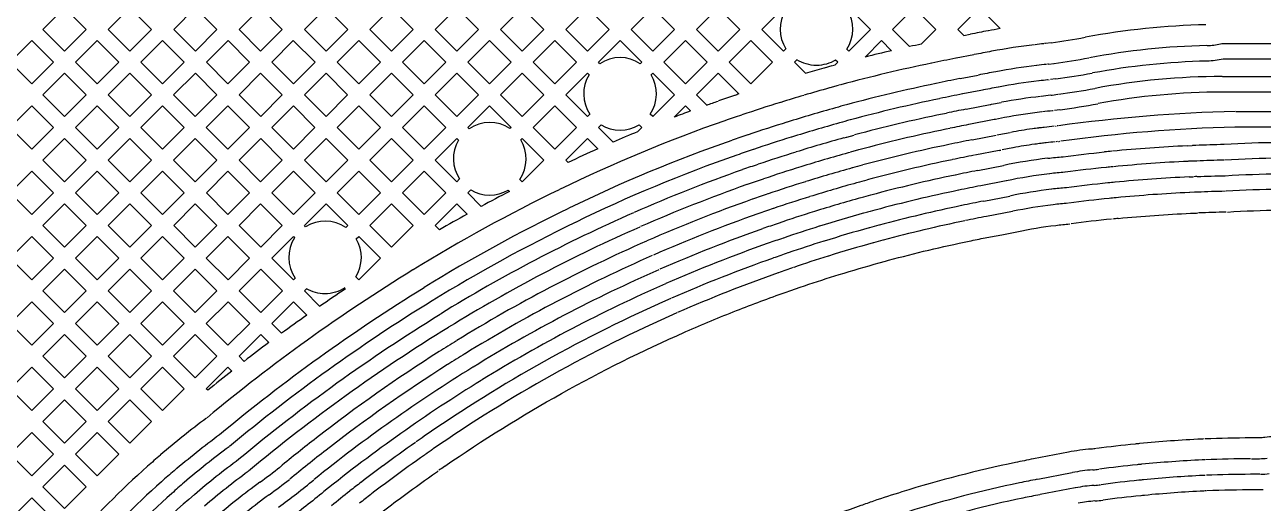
# Model space of a CAD drawing. Extents: x 1548 to 1929, y -174 to 95.
# Drawn here: x 1630.42 to 1636.48, y 45.2 to 47.54 of the extents above; entities that cross this region are included whole.
import ezdxf

# ---------------------------------------------------------------- set-up
doc = ezdxf.new("R2010")
doc.units = 0
doc.layers.add('gbr-dxf_layer0', color=7, linetype='Continuous')

msp = doc.modelspace()

# ---------------------------------------------------------------- linework, layer by layer
at = {"layer": 'gbr-dxf_layer0'}
for p, q in [((1635.0613, 47.3935), (1634.9745, 47.3769)), ((1634.3305, 47.3299), (1634.3684, 47.3403)), ((1634.3702, 47.3409), (1634.3827, 47.3444)), ((1635.4272, 47.3474), (1635.4518, 47.3508)), ((1634.9939, 47.2768), (1635.0828, 47.2938)), ((1635.4609, 47.2751), (1635.4363, 47.2717)), ((1636.278, 47.2867), (1663.6334, 47.2867)), ((1634.3976, 47.243), (1634.3562, 47.2315)), ((1634.409, 47.2463), (1634.4002, 47.2438)), ((1635.096, 47.2188), (1635.007, 47.2017)), ((1663.6348, 47.2105), (1636.2793, 47.2105)), ((1634.9085, 47.1035), (1634.9269, 47.1073)), ((1635.4809, 47.1239), (1635.4558, 47.1204)), ((1636.3424, 47.1159), (1663.4604, 47.1159)), ((1634.9436, 47.0329), (1634.9252, 47.0291)), ((1663.4617, 47.0397), (1636.3399, 47.0397)), ((1634.4262, 46.9866), (1634.4374, 46.9897)), ((1634.439, 46.9901), (1634.4759, 47.0004)), ((1635.0532, 46.9772), (1635.1697, 46.9997)), ((1635.177, 47.0012), (1635.1822, 47.0022)), ((1635.1836, 47.0025), (1635.2387, 47.0132)), ((1635.4696, 46.9683), (1635.4639, 46.9677)), ((1634.4554, 46.9156), (1634.4474, 46.9134)), ((1634.4975, 46.9273), (1634.4576, 46.9162)), ((1635.1853, 46.9251), (1635.0654, 46.902)), ((1635.251, 46.938), (1635.1993, 46.9279)), ((1636.1067, 46.9478), (1636.1298, 46.9487)), ((1635.08, 46.827), (1635.2065, 46.8514)), ((1636.1342, 46.8726), (1636.1112, 46.8717)), ((1635.2187, 46.7762), (1635.0956, 46.7524)), ((1636.1151, 46.7954), (1636.1345, 46.7962)), ((1636.1401, 46.7202), (1636.117, 46.7192)), ((1635.1102, 46.6774), (1635.2367, 46.7018)), ((1635.2499, 46.6267), (1635.1234, 46.6023)), ((1635.3735, 45.3156), (1635.5418, 45.3479)), ((1636.4603, 45.3397), (1636.4166, 45.3397)), ((1635.5574, 45.2733), (1635.3857, 45.2403))]:
    msp.add_line(p, q, dxfattribs=at)
at = {"layer": 'gbr-dxf_layer0', "linetype": 'Continuous'}
for points in [[(1630.5071, 47.5167), (1630.613, 47.6226), (1630.719, 47.5166), (1630.6131, 47.4107)], [(1630.8268, 47.5166), (1630.9328, 47.6226), (1631.0388, 47.5167), (1630.9328, 47.4106)], [(1631.1466, 47.5167), (1631.2525, 47.6226), (1631.3585, 47.5166), (1631.2526, 47.4106)], [(1631.4662, 47.5166), (1631.5722, 47.6225), (1631.6781, 47.5166), (1631.5721, 47.4107)], [(1631.7858, 47.5166), (1631.8919, 47.6226), (1631.9979, 47.5166), (1631.8918, 47.4106)], [(1632.1056, 47.5166), (1632.2115, 47.6225), (1632.3174, 47.5167), (1632.2115, 47.4107)], [(1632.4252, 47.5167), (1632.5312, 47.6227), (1632.6372, 47.5167), (1632.5312, 47.4106)], [(1632.745, 47.5167), (1632.8509, 47.6226), (1632.957, 47.5166), (1632.851, 47.4107)], [(1633.0647, 47.5166), (1633.1706, 47.6225), (1633.2765, 47.5166), (1633.1706, 47.4107)], [(1633.3843, 47.5166), (1633.4903, 47.6227), (1633.5963, 47.5167), (1633.4903, 47.4106)], [(1633.7041, 47.5167), (1633.8101, 47.6227), (1633.9161, 47.5167), (1633.8101, 47.4106)], [(1630.3473, 47.3568), (1630.4532, 47.4628), (1630.5593, 47.3568), (1630.4533, 47.2508)], [(1630.667, 47.3568), (1630.7729, 47.4627), (1630.8789, 47.3567), (1630.773, 47.2508)], [(1630.9866, 47.3567), (1631.0927, 47.4628), (1631.1987, 47.3568), (1631.0926, 47.2507)], [(1631.3064, 47.3568), (1631.4124, 47.4627), (1631.5182, 47.3568), (1631.4123, 47.2509)], [(1631.626, 47.3568), (1631.7319, 47.4627), (1631.838, 47.3567), (1631.732, 47.2508)], [(1631.9457, 47.3567), (1632.0518, 47.4627), (1632.1576, 47.3569), (1632.0516, 47.2508)], [(1632.2654, 47.3569), (1632.3713, 47.4628), (1632.4773, 47.3568), (1632.3714, 47.2508)], [(1632.5851, 47.3568), (1632.6911, 47.4628), (1632.7971, 47.3568), (1632.6911, 47.2507)], [(1632.9049, 47.3568), (1633.0108, 47.4627), (1633.1167, 47.3568), (1633.0108, 47.2509)], [(1633.5442, 47.3567), (1633.6502, 47.4628), (1633.7562, 47.3568), (1633.6502, 47.2507)], [(1633.864, 47.3568), (1633.97, 47.4628), (1634.0759, 47.3569), (1633.9699, 47.2509)], [(1630.5072, 47.197), (1630.6131, 47.3029), (1630.7191, 47.1969), (1630.6131, 47.091)], [(1630.8268, 47.1969), (1630.9328, 47.3029), (1631.0388, 47.1968), (1630.9329, 47.0909)], [(1631.1465, 47.1968), (1631.2526, 47.3029), (1631.3585, 47.197), (1631.2524, 47.091)], [(1631.4662, 47.197), (1631.5721, 47.3029), (1631.6781, 47.1969), (1631.5722, 47.091)], [(1631.7859, 47.1969), (1631.8918, 47.3028), (1631.9977, 47.1969), (1631.8918, 47.091)], [(1632.1055, 47.1969), (1632.2115, 47.303), (1632.3175, 47.197), (1632.2115, 47.0909)], [(1632.4253, 47.197), (1632.5312, 47.3029), (1632.6372, 47.1969), (1632.5313, 47.091)], [(1632.745, 47.1969), (1632.851, 47.3029), (1632.9569, 47.197), (1632.8509, 47.091)], [(1630.3473, 47.037), (1630.4533, 47.1431), (1630.5593, 47.0371), (1630.4532, 46.9311)], [(1630.667, 47.0371), (1630.773, 47.1431), (1630.879, 47.0371), (1630.773, 46.9311)], [(1630.9867, 47.0371), (1631.0926, 47.143), (1631.1985, 47.0371), (1631.0926, 46.9312)], [(1631.3063, 47.0371), (1631.4123, 47.1431), (1631.5183, 47.0371), (1631.4123, 46.9311)], [(1631.6261, 47.0371), (1631.732, 47.143), (1631.8379, 47.0371), (1631.732, 46.9312)], [(1631.9457, 47.0371), (1632.0516, 47.1431), (1632.1576, 47.0371), (1632.0517, 46.9311)], [(1632.2654, 47.0371), (1632.3714, 47.1431), (1632.4774, 47.0371), (1632.3714, 46.931)], [(1632.9047, 47.0371), (1633.0108, 47.1431), (1633.1168, 47.0371), (1633.0108, 46.9311)], [(1630.5071, 46.8772), (1630.6131, 46.9832), (1630.7192, 46.8772), (1630.6131, 46.7712)], [(1630.8269, 46.8772), (1630.9329, 46.9832), (1631.0387, 46.8773), (1630.9328, 46.7713)], [(1631.1465, 46.8773), (1631.2524, 46.9832), (1631.3584, 46.8772), (1631.2525, 46.7713)], [(1631.4662, 46.8772), (1631.5722, 46.9832), (1631.6781, 46.8773), (1631.5721, 46.7713)], [(1631.7859, 46.8773), (1631.8918, 46.9832), (1631.9978, 46.8772), (1631.8919, 46.7713)], [(1632.1056, 46.8772), (1632.2115, 46.9832), (1632.3175, 46.8772), (1632.2116, 46.7712)], [(1630.3472, 46.7173), (1630.4532, 46.8233), (1630.5592, 46.7173), (1630.4532, 46.6113)], [(1630.667, 46.7173), (1630.773, 46.8234), (1630.8789, 46.7175), (1630.7729, 46.6114)], [(1630.9867, 46.7175), (1631.0926, 46.8234), (1631.1986, 46.7174), (1631.0927, 46.6115)], [(1631.3064, 46.7174), (1631.4123, 46.8233), (1631.5182, 46.7174), (1631.4123, 46.6115)], [(1631.626, 46.7174), (1631.732, 46.8235), (1631.838, 46.7174), (1631.732, 46.6114)], [(1631.9458, 46.7174), (1632.0517, 46.8234), (1632.1577, 46.7173), (1632.0518, 46.6114)], [(1632.2654, 46.7173), (1632.3714, 46.8233), (1632.4773, 46.7174), (1632.3713, 46.6115)], [(1630.5071, 46.5574), (1630.6131, 46.6634), (1630.719, 46.5575), (1630.613, 46.4515)], [(1630.8268, 46.5575), (1630.9328, 46.6636), (1631.0388, 46.5576), (1630.9328, 46.4515)], [(1631.1466, 46.5576), (1631.2525, 46.6635), (1631.3584, 46.5576), (1631.2525, 46.4517)], [(1631.4662, 46.5576), (1631.5721, 46.6635), (1631.6781, 46.5575), (1631.5722, 46.4516)], [(1632.1057, 46.5575), (1632.2116, 46.6635), (1632.3175, 46.5576), (1632.2115, 46.4517)], [(1630.3473, 46.3976), (1630.4532, 46.5035), (1630.5591, 46.3976), (1630.4532, 46.2917)], [(1630.6669, 46.3976), (1630.7729, 46.5037), (1630.8789, 46.3977), (1630.7729, 46.2916)], [(1630.9867, 46.3977), (1631.0927, 46.5037), (1631.1986, 46.3978), (1631.0925, 46.2918)], [(1631.3063, 46.3978), (1631.4123, 46.5037), (1631.5183, 46.3977), (1631.4124, 46.2918)], [(1630.5071, 46.2378), (1630.613, 46.3438), (1630.719, 46.2377), (1630.6131, 46.1318)], [(1630.8267, 46.2377), (1630.9328, 46.3438), (1631.0387, 46.2379), (1630.9326, 46.1319)], [(1631.1464, 46.2379), (1631.2525, 46.3439), (1631.3585, 46.2379), (1631.2524, 46.1319)], [(1631.4662, 46.2379), (1631.5722, 46.3439), (1631.6782, 46.2378), (1631.5723, 46.1319)], [(1630.3472, 46.078), (1630.4532, 46.184), (1630.5592, 46.0779), (1630.4533, 45.972)], [(1630.667, 46.0779), (1630.7729, 46.1839), (1630.8787, 46.078), (1630.7728, 45.9721)], [(1630.9865, 46.078), (1631.0925, 46.184), (1631.1986, 46.078), (1631.0925, 45.972)], [(1631.3063, 46.078), (1631.4124, 46.184), (1631.5184, 46.078), (1631.4123, 45.972)], [(1630.5071, 45.9181), (1630.6131, 46.0241), (1630.719, 45.9182), (1630.613, 45.8122)], [(1630.8267, 45.9182), (1630.9326, 46.0241), (1631.0386, 45.9181), (1630.9327, 45.8122)], [(1631.1464, 45.9181), (1631.2524, 46.0241), (1631.3585, 45.9181), (1631.2524, 45.8121)], [(1630.3473, 45.7583), (1630.4533, 45.8642), (1630.5591, 45.7584), (1630.4532, 45.6525)], [(1630.6669, 45.7584), (1630.7728, 45.8643), (1630.8789, 45.7583), (1630.7729, 45.6524)], [(1630.9866, 45.7583), (1631.0925, 45.8642), (1631.1985, 45.7582), (1631.0926, 45.6523)], [(1630.5071, 45.5986), (1630.613, 45.7045), (1630.719, 45.5985), (1630.6131, 45.4926)], [(1630.8268, 45.5985), (1630.9327, 45.7044), (1631.0387, 45.5984), (1630.9328, 45.4925)], [(1630.3472, 45.4387), (1630.4532, 45.5447), (1630.5592, 45.4387), (1630.4532, 45.3326)], [(1630.667, 45.4387), (1630.7729, 45.5446), (1630.8789, 45.4386), (1630.773, 45.3327)], [(1630.5071, 45.2788), (1630.6131, 45.3848), (1630.7191, 45.2788), (1630.6131, 45.1727)], [(1630.3472, 45.1188), (1630.4532, 45.2249), (1630.5592, 45.1189), (1630.4532, 45.0128)]]:
    msp.add_lwpolyline(points, close=True, dxfattribs=at)
for points in [[(1634.0239, 47.5167), (1634.1297, 47.6225), (1634.1399, 47.6123, 0.288918), (1634.1416, 47.4226), (1634.1298, 47.4108)], [(1634.4394, 47.4206, 0.296444), (1634.4411, 47.6144), (1634.4494, 47.6226), (1634.5554, 47.5166), (1634.4494, 47.4106)], [(1634.6632, 47.5166), (1634.7692, 47.6227), (1634.8752, 47.5167), (1634.804, 47.4455, 0.001896), (1634.7467, 47.4331)], [(1633.2245, 47.3568), (1633.3304, 47.4627), (1633.4364, 47.3567), (1633.4291, 47.3494, 0.302954), (1633.2317, 47.3496)], [(1633.0647, 47.197), (1633.1706, 47.303), (1633.1788, 47.2947, 0.293071), (1633.1825, 47.1028), (1633.1707, 47.091)], [(1633.4783, 47.103, 0.292265), (1633.4819, 47.2945), (1633.4903, 47.3029), (1633.5963, 47.1968), (1633.4904, 47.0909)], [(1632.5852, 47.0371), (1632.6911, 47.143), (1632.797, 47.0371), (1632.7919, 47.0321, 0.308192), (1632.5918, 47.0305)], [(1633.2246, 47.0371), (1633.2374, 47.05, 0.282432), (1633.4234, 47.0501), (1633.4365, 47.0371), (1633.416, 47.0165, 0.004356), (1633.296, 46.9657)], [(1632.4253, 46.8772), (1632.5313, 46.9832), (1632.5399, 46.9746, 0.288373), (1632.5453, 46.7854), (1632.5312, 46.7713)], [(1632.8392, 46.7831, 0.296906), (1632.8447, 46.9771), (1632.8509, 46.9832), (1632.9569, 46.8772), (1632.851, 46.7713)], [(1631.7858, 46.5575), (1631.8919, 46.6636), (1631.9979, 46.5575), (1631.988, 46.5476, 0.300631), (1631.7919, 46.5514)], [(1631.6261, 46.3977), (1631.732, 46.5036), (1631.7378, 46.4978, 0.303237), (1631.7407, 46.3003), (1631.7321, 46.2917)], [(1632.0373, 46.3061, 0.282122), (1632.04, 46.4919), (1632.0518, 46.5037), (1632.1577, 46.3978), (1632.0516, 46.2917)], [(1631.6261, 46.078), (1631.7321, 46.184), (1631.7974, 46.1186, 0.004294), (1631.6742, 46.03)], [(1631.4662, 45.9181), (1631.5723, 46.0241), (1631.6122, 45.9841, 0.004282), (1631.4917, 45.8926)], [(1631.3063, 45.7582), (1631.4123, 45.8642), (1631.4312, 45.8454, 0.004268), (1631.3134, 45.7511)]]:
    msp.add_lwpolyline(points, format="xyb", close=True, dxfattribs=at)
for points in [[(1635.1904, 47.5211), (1635.0889, 47.6226), (1634.983, 47.5167)], [(1634.983, 47.5167), (1635.0121, 47.4875), (1635.0436, 47.4935)], [(1634.5287, 47.3822), (1634.6093, 47.4627), (1634.6587, 47.4133)], [(1633.9116, 47.2014), (1633.8101, 47.3029), (1633.7041, 47.1968)], [(1633.5952, 47.088), (1633.6502, 47.143), (1633.675, 47.1181)], [(1633.0646, 46.8772), (1633.1707, 46.9832), (1633.2212, 46.9327)], [(1632.4252, 46.5576), (1632.5312, 46.6635), (1632.5817, 46.6129)]]:
    msp.add_lwpolyline(points, dxfattribs=at)
for points in [[(1635.4386, 47.452), (1635.4122, 47.4482, -0.028841), (1635.4064, 47.4477)], [(1636.2018, 47.4383, 0.052851), (1636.2684, 47.4469, -0.068086), (1636.2786, 47.4479), (1638.5637, 47.4479, -0.175634), (1638.5881, 47.4391), (1663.6351, 47.4391)], [(1634.3834, 47.3446), (1634.3955, 47.3567), (1634.3846, 47.3676, -0.139294), (1634.2912, 47.341, -0.142831), (1634.1956, 47.3689), (1634.1837, 47.3569)], [(1634.1837, 47.3569), (1634.2374, 47.3031, -0.003036), (1634.329, 47.3294)], [(1663.6336, 47.3629), (1638.5749, 47.3629, -0.192528), (1638.5481, 47.3717), (1636.2815, 47.3717, -0.050901), (1636.202, 47.3621)], [(1635.4252, 47.2703, -0.026258), (1635.4213, 47.2701, 0.003738), (1635.3811, 47.2654)], [(1633.7041, 47.1968), (1633.754, 47.1469, -0.00202), (1633.8101, 47.1667)], [(1635.4397, 47.1952, -0.00686), (1635.4445, 47.1957), (1635.4725, 47.1997)], [(1635.024, 47.1271), (1635.1412, 47.1496, -0.038579), (1635.1468, 47.1511), (1635.1946, 47.1603)], [(1635.2102, 47.0857), (1635.1662, 47.0772, -0.038561), (1635.1606, 47.0757), (1635.0362, 47.0518)], [(1635.4488, 47.1195, -0.019045), (1635.4461, 47.1192, 0.004841), (1635.3965, 47.1137)], [(1633.2212, 46.9327, 0.005336), (1633.0759, 46.8659), (1633.0646, 46.8772)], [(1635.4231, 46.8866, -0.007927), (1635.4976, 46.8942, -0.007012), (1635.6993, 46.9175)], [(1636.1536, 46.797, -0.004865), (1636.2911, 46.8012, -0.014428), (1636.5573, 46.8109)], [(1632.585, 46.7174), (1632.6003, 46.7326, 0.277205), (1632.7833, 46.7312), (1632.7899, 46.7246)], [(1632.7899, 46.7246, 0.004876), (1632.6513, 46.6511), (1632.585, 46.7174)], [(1632.5817, 46.6129, 0.00483), (1632.4466, 46.5362), (1632.4252, 46.5576)], [(1635.7679, 46.5922, -0.012824), (1636.1217, 46.6176), (1636.1316, 46.6178), (1636.1441, 46.6184, -0.002887), (1636.1575, 46.6189)], [(1636.3013, 46.6234, -0.014448), (1636.5576, 46.6328), (1663.3584, 46.6328)], [(1632.4735, 45.3796, -0.047548), (1633.6457, 46.0354, 0.013576), (1633.6526, 46.0382, -0.009565), (1633.8995, 46.1411, -0.009133), (1634.1387, 46.2302), (1634.1659, 46.2399), (1634.2109, 46.2554, -0.007422), (1634.3803, 46.3108), (1634.4019, 46.3174, -0.007365), (1634.5972, 46.3745), (1634.6282, 46.3832), (1634.6432, 46.3872, -0.014686), (1635.0384, 46.4812, -0.002876), (1635.1164, 46.4972), (1635.1428, 46.5023), (1635.1972, 46.5127), (1635.2716, 46.5272, -0.023086), (1635.4616, 46.5584, -0.008469), (1635.5302, 46.5653)], [(1631.1488, 45.3575, -0.018628), (1631.3711, 45.5347, -0.035577), (1632.3713, 46.2538)], [(1631.9837, 46.252, -0.144566), (1631.8871, 46.2234, -0.134621), (1631.7964, 46.2483), (1631.7859, 46.2378)], [(1631.7859, 46.2378), (1631.8608, 46.163, -0.004313), (1631.9868, 46.2488)], [(1631.2481, 45.2417, -0.018981), (1631.4657, 45.4148, -0.035672), (1632.4506, 46.1236)], [(1632.6513, 45.7995, 0.031626), (1631.8816, 45.255, -0.015796), (1631.7035, 45.1161)], [(1636.1875, 45.5127, 0.002718), (1636.1751, 45.5119, 0.013076), (1635.872, 45.4901, 0.005351), (1635.8502, 45.4878, 0.00813), (1635.6627, 45.466)], [(1663.8131, 45.5259), (1636.5774, 45.5259, 0.031145), (1636.4839, 45.5201, -0.018841), (1636.4575, 45.5178), (1636.4164, 45.5178)], [(1635.6594, 45.4654, -0.016665), (1635.6363, 45.4632, 0.030437), (1635.5236, 45.4482), (1635.3521, 45.4152, 0.003844), (1635.264, 45.3974, 0.024665), (1634.7092, 45.2536, 0.007489), (1634.5698, 45.2081, 0.00285), (1634.5081, 45.1866, 0.018737), (1634.0976, 45.0248, 0.04827), (1633.094, 44.4627)], [(1632.3775, 45.4368, -0.032677), (1632.3736, 45.4338, 0.006796), (1632.2156, 45.3198)], [(1636.4191, 45.4159), (1636.4589, 45.4159, 0.020099), (1636.4953, 45.4188)], [(1631.3872, 44.4888, -0.052047), (1631.8538, 44.9107, 0.002988), (1631.8941, 44.9407, 0.010153), (1632.0308, 45.0476, -0.004011), (1632.1189, 45.1182, -0.004987), (1632.173, 45.1606, -0.005088), (1632.2759, 45.2379, -0.006838), (1632.4326, 45.3509, 0.017764), (1632.4405, 45.3567)]]:
    msp.add_lwpolyline(points, format="xyb", dxfattribs=at)
at = {"layer": 'gbr-dxf_layer0'}
for centre, radius, start, end in [((1636.27, 41.463), 6.154, 100.66962, 101.4868), ((1635.6949, 44.4837), 3.079, 99.43093, 100.53142), ((1636.2783, 43.8797), 3.6613, 91.28084, 100.55983), ((1635.6949, 44.4837), 2.9774, 96.50955, 100.55858), ((1635.7224, 44.5318), 2.9329, 96.2437, 97.08851), ((1634.9879, 50.8025), 3.3807, 277.66906, 280.53239), ((1636.2792, 43.8798), 3.5594, 91.26865, 100.57369), ((1636.4384, 39.7042), 7.9119, 102.99916, 103.96713), ((1636.2698, 41.4629), 6.0524, 100.68159, 101.49916), ((1634.9883, 50.8027), 3.4829, 277.67019, 280.51606), ((1636.4383, 39.7042), 7.8103, 101.70199, 105.04653), ((1636.5029, 39.6386), 7.8877, 101.18697, 102.05166), ((1635.6966, 44.484), 2.8753, 96.56897, 100.56748), ((1635.7207, 44.5315), 2.8311, 96.18031, 97.12457), ((1635.4762, 47.0083), 0.3427, 98.51224, 99.17298), ((1636.2793, 43.8798), 3.4832, 91.29158, 100.54059), ((1636.5003, 39.6382), 7.7858, 101.1669, 102.03556), ((1636.2588, 41.4606), 5.9505, 100.56146, 101.389), ((1635.6966, 44.484), 2.7991, 96.52569, 100.59323), ((1635.424, 47.3084), 0.0381, 275.7366, 279.20652), ((1634.9883, 50.8027), 3.5591, 277.64885, 280.54998), ((1636.2789, 43.8797), 3.4069, 90.03882, 100.56894), ((1636.1469, 40.5606), 7.0068, 108.60295, 108.77609), ((1636.4685, 39.7129), 7.8097, 105.7003, 106.65458), ((1636.4408, 39.7047), 7.7084, 101.71987, 105.05661), ((1636.5004, 39.6382), 7.7096, 101.17664, 102.02089), ((1636.2585, 41.4606), 5.8743, 100.57131, 101.39923), ((1634.9861, 50.8022), 3.6353, 277.72847, 280.56857), ((1636.2788, 43.8797), 3.3307, 90.01559, 100.54683), ((1636.4089, 39.6937), 7.912, 108.56685, 109.16685), ((1636.1463, 40.5604), 6.9052, 107.11033, 108.75364), ((1636.4384, 39.7037), 7.81, 106.43419, 107.29869), ((1635.8682, 41.9376), 5.4035, 105.35882, 105.92937), ((1636.4407, 39.7047), 7.6322, 101.70456, 105.06544), ((1635.6969, 44.4843), 2.7227, 96.52052, 100.60006), ((1635.7086, 44.5302), 2.6784, 95.81725, 96.83862), ((1634.9861, 50.8022), 3.7115, 277.6924, 280.5859), ((1636.2874, 40.0725), 7.5143, 110.34366, 110.99464), ((1636.4091, 39.6937), 7.8104, 108.55313, 109.17721), ((1636.4516, 39.7078), 7.7079, 105.55704, 107.39481), ((1636.4417, 39.705), 7.5557, 101.71632, 105.06904), ((1636.5031, 39.6388), 7.6331, 101.19078, 101.90854), ((1635.6969, 44.4843), 2.6465, 96.57162, 100.57608), ((1636.5483, 39.1947), 7.924, 91.51377, 97.77913), ((1636.2874, 40.0725), 7.4127, 109.25993, 116.03114), ((1636.145, 40.5602), 6.803, 107.08444, 108.76219), ((1636.4514, 39.7078), 7.6317, 105.56469, 107.40213), ((1635.8681, 41.9375), 5.3273, 105.37008, 105.94082), ((1636.4416, 39.705), 7.4795, 101.70728, 105.06006), ((1636.5031, 39.6388), 7.5569, 101.20802, 101.90037), ((1635.7007, 44.4848), 2.5702, 97.90524, 100.2961), ((1635.741, 44.1804), 2.8772, 97.24119, 97.8413), ((1635.6989, 44.4843), 2.5705, 96.58505, 97.13464), ((1635.7084, 44.53), 2.5263, 95.78052, 96.89276), ((1635.4296, 47.309), 0.2668, 276.7403, 277.26017), ((1635.4738, 47.0073), 0.0381, 93.76273, 96.69269), ((1636.5483, 39.1947), 7.8478, 91.53133, 97.77164), ((1636.286, 40.072), 7.3106, 109.23757, 116.01535), ((1636.4176, 39.6966), 7.7084, 108.62897, 109.23346), ((1636.145, 40.5602), 6.7268, 107.09458, 108.747), ((1636.4455, 39.7061), 7.5554, 105.51132, 107.35799), ((1636.4402, 39.7045), 7.4033, 101.70432, 105.05294), ((1636.4879, 39.6354), 7.4808, 101.07476, 101.94679), ((1635.7006, 44.4848), 2.494, 97.87749, 100.34572), ((1635.741, 44.1804), 2.801, 97.21534, 97.81512), ((1635.6992, 44.4843), 2.4943, 96.56138, 97.11182), ((1635.7087, 44.53), 2.4501, 95.84856, 96.8709), ((1635.4748, 47.0072), 0.0381, 271.0688, 281.34263), ((1636.4439, 39.705), 7.2504, 91.25777, 92.34793), ((1636.5894, 42.1916), 4.7718, 90.41043, 93.65201), ((1636.286, 40.072), 7.2344, 109.2466, 116.02318), ((1636.4176, 39.6966), 7.6322, 108.61596, 109.24178), ((1636.1518, 40.5622), 6.6507, 107.15228, 108.82504), ((1636.4455, 39.7061), 7.4792, 105.5028, 107.34952), ((1636.488, 39.6354), 7.4046, 101.09259, 101.93845), ((1635.1514, 47.1126), 0.1906, 280.49205, 282.52639), ((1635.9659, 44.4457), 2.4862, 95.29394, 96.13039), ((1636.4399, 39.7047), 7.2507, 92.64643, 95.55086), ((1636.1904, 45.3725), 1.5774, 91.61125, 92.14831), ((1636.4192, 39.6971), 7.5558, 108.63477, 109.23816), ((1636.1519, 40.5622), 6.5745, 107.14304, 108.81604), ((1636.4415, 39.7047), 7.4031, 105.47437, 107.31172), ((1635.8697, 41.938), 5.0984, 105.39572, 105.96864), ((1636.4402, 39.7045), 7.3271, 101.69482, 105.04365), ((1635.7023, 44.485), 2.4178, 96.6612, 101.79859), ((1636.4313, 39.7042), 7.1741, 95.78437, 97.39143), ((1635.966, 44.4457), 2.41, 95.35307, 96.10507), ((1636.4399, 39.7047), 7.1745, 92.63545, 95.56901), ((1636.1904, 45.3725), 1.5012, 91.56162, 92.09671), ((1636.444, 39.705), 7.1742, 91.27793, 92.33796), ((1636.5894, 42.1916), 4.6956, 90.39489, 93.68089), ((1636.4711, 39.6333), 7.6332, 109.46337, 113.72813), ((1636.4191, 39.6971), 7.4796, 108.626, 109.25227), ((1636.1588, 40.5645), 6.4981, 107.20434, 108.89138), ((1635.8697, 41.938), 5.0222, 105.38271, 105.95582), ((1636.4407, 39.7047), 7.2506, 101.70659, 105.05532), ((1636.4849, 39.6349), 7.328, 101.06296, 101.92559), ((1635.7023, 44.485), 2.3415, 96.63175, 101.85067), ((1635.7019, 44.5295), 2.2973, 94.90516, 96.71482), ((1636.4397, 39.7047), 7.0981, 92.63315, 95.56166), ((1636.1926, 45.3725), 1.425, 91.60546, 92.23538), ((1636.4999, 39.5579), 7.9684, 115.79035, 121.65703), ((1636.4712, 39.6334), 7.557, 109.47874, 113.72149), ((1636.4207, 39.6976), 7.4032, 108.64406, 109.26276), ((1636.4415, 39.7047), 7.3269, 105.46534, 107.32746), ((1636.4408, 39.7047), 7.1744, 101.69747, 105.04676), ((1636.485, 39.6349), 7.2518, 101.05449, 101.91729), ((1635.7045, 44.4852), 2.2653, 96.68379, 101.90417), ((1635.7007, 44.5292), 2.2212, 94.84489, 96.68272), ((1636.4327, 39.7043), 7.098, 95.79436, 97.44003), ((1635.9572, 44.4449), 2.3336, 95.07254, 95.89891), ((1636.4397, 39.7047), 7.0219, 92.64399, 95.57212), ((1636.1926, 45.3725), 1.3488, 91.6621, 92.13921), ((1636.443, 39.705), 7.0217, 91.23474, 92.34804), ((1636.5913, 42.1916), 4.5432, 90.43832, 93.74337), ((1636.4691, 39.6323), 7.4808, 109.45743, 113.7036), ((1636.1588, 40.5645), 6.4219, 107.22236, 108.88188), ((1636.4395, 39.7043), 7.2506, 105.44491, 107.31256), ((1635.8553, 41.9338), 4.9459, 105.2283, 105.7786), ((1636.4403, 39.7045), 7.0981, 101.70718, 105.04232), ((1636.482, 39.6342), 7.1756, 101.0318, 101.90353), ((1635.7045, 44.4852), 2.1891, 96.71758, 101.93604), ((1635.7006, 44.5292), 2.145, 94.78523, 96.71488), ((1636.4328, 39.7043), 7.0218, 95.80543, 97.42311), ((1635.9571, 44.4449), 2.2574, 95.10637, 95.93173), ((1636.5004, 39.5579), 7.8667, 115.78253, 121.65545), ((1636.4988, 39.5571), 7.7141, 113.71923, 121.64827), ((1636.4691, 39.6323), 7.4046, 109.44917, 113.69626), ((1636.4207, 39.6976), 7.327, 108.63571, 109.25484), ((1636.1682, 40.5676), 6.3456, 107.30365, 108.98329), ((1636.4395, 39.7043), 7.1744, 105.46117, 107.30411), ((1635.8552, 41.9338), 4.8697, 105.21472, 105.8025), ((1636.482, 39.6342), 7.0994, 101.04241, 101.88756), ((1635.9618, 44.4454), 2.1554, 95.19584, 95.89458), ((1636.4476, 39.705), 6.9199, 91.26183, 92.38526), ((1636.5004, 39.5579), 7.7905, 115.78945, 121.6611), ((1636.4988, 39.5571), 7.6379, 113.71189, 121.64226), ((1636.467, 39.6315), 7.3283, 109.44205, 113.66405), ((1636.4151, 39.6956), 7.2506, 108.59337, 109.21413), ((1636.1682, 40.5676), 6.2694, 107.293, 108.97329), ((1636.4418, 39.7047), 7.0983, 105.46124, 107.3212), ((1635.8407, 41.9297), 4.7935, 105.03738, 105.61442), ((1636.4403, 39.7045), 7.022, 101.69074, 105.05159), ((1636.4304, 39.704), 6.92, 95.77513, 97.42227), ((1636.4989, 39.5572), 7.5616, 113.7044, 121.64839), ((1636.467, 39.6315), 7.2521, 109.43368, 113.67807), ((1636.4153, 39.6957), 7.1744, 108.5869, 109.20749), ((1636.1675, 40.5674), 6.1931, 107.28454, 108.97889), ((1636.4419, 39.7048), 7.0221, 105.47201, 107.3312), ((1635.841, 41.9298), 4.7173, 105.05652, 105.63233), ((1636.499, 39.5572), 7.4854, 113.71867, 121.64367), ((1636.4373, 39.7032), 7.0981, 108.7847, 109.39191), ((1636.4662, 39.6311), 7.1757, 109.42675, 113.6979), ((1636.4377, 39.7033), 7.0219, 108.7729, 109.4033), ((1636.1675, 40.5674), 6.1169, 107.2951, 108.96258), ((1636.9181, 38.8742), 8.7699, 121.6446, 129.75098), ((1636.499, 39.5572), 7.4091, 113.70469, 121.64905), ((1636.4663, 39.6311), 7.0995, 109.43662, 113.70998), ((1636.499, 39.5572), 7.3329, 113.69701, 121.64285), ((1636.9186, 38.8745), 8.5917, 121.64789, 129.79253), ((1636.5004, 39.5579), 7.2566, 113.74732, 124.67059), ((1636.5004, 39.5579), 7.1804, 113.7589, 124.6619), ((1636.9194, 38.8748), 8.4394, 121.64875, 129.83454), ((1636.4911, 39.5521), 7.5618, 121.58385, 122.34125), ((1636.567, 39.4497), 7.6889, 122.41709, 127.88539), ((1636.4912, 39.5522), 7.4856, 121.57868, 122.33673), ((1636.567, 39.449), 7.5369, 121.66367, 128.90692), ((1636.567, 39.4497), 7.6127, 122.41176, 127.88133), ((1633.6392, 42.4627), 3.9206, 126.4999, 130.7118), ((1637.1984, 38.6382), 8.7172, 127.8891, 129.38774), ((1633.1636, 44.3405), 1.4253, 123.74551, 125.65926), ((1636.437, 39.705), 5.8128, 90.21095, 92.40483), ((1633.6386, 42.4623), 3.7423, 126.40866, 130.7024), ((1637.1983, 38.6381), 8.641, 127.88475, 129.39398), ((1636.4951, 39.5544), 7.2563, 125.04009, 126.57963), ((1633.1637, 44.3405), 1.3491, 123.70017, 125.61415), ((1634.0508, 41.9922), 4.5459, 131.83784, 138.50582), ((1633.7186, 42.3628), 4.0481, 130.6509, 131.8273), ((1636.0328, 40.1254), 6.5224, 126.3121, 127.47112), ((1633.1631, 44.3401), 1.2473, 123.6587, 125.18618), ((1636.4318, 39.7039), 5.7111, 95.74729, 97.60505), ((1635.9655, 44.4457), 0.9466, 95.15212, 96.35646), ((1636.4454, 39.7055), 5.711, 92.67736, 95.66672), ((1636.2361, 44.2755), 1.1362, 92.24368, 92.84056), ((1636.4369, 39.705), 5.711, 90.22566, 92.42676), ((1633.7162, 42.3606), 3.9462, 130.59188, 131.77401), ((1633.638, 42.4617), 3.5898, 126.34134, 130.67926), ((1629.3267, 48.3641), 3.7959, 306.19697, 308.05853), ((1636.0329, 40.1254), 6.4462, 126.31896, 127.46355), ((1635.7024, 44.5295), 0.8341, 94.13958, 101.0221), ((1635.612, 45.813), 0.4526, 274.00889, 277.61356), ((1636.4454, 39.7055), 5.6348, 92.66461, 95.65443), ((1636.2362, 44.2755), 1.06, 92.37694, 92.7711), ((1636.4369, 39.705), 5.6348, 90.22485, 92.42013), ((1636.4411, 45.8711), 0.5317, 272.38563, 276.99765), ((1634.0513, 41.9927), 4.4439, 131.84102, 138.59323), ((1633.7162, 42.3606), 3.87, 130.59899, 131.77962), ((1633.6391, 42.4629), 3.5131, 126.1268, 130.71388), ((1629.3267, 48.3641), 3.8721, 306.20526, 308.04333), ((1629.5937, 48.0063), 3.5021, 306.14771, 309.73895), ((1636.5022, 39.5602), 7.2565, 128.26287, 129.16971), ((1634.2847, 42.4046), 3.65, 127.47458, 128.57559), ((1636.4443, 39.7055), 5.7112, 101.7265, 107.36735), ((1636.4665, 39.6311), 5.7886, 100.90546, 101.7805), ((1635.7024, 44.5295), 0.7579, 94.04779, 100.93481), ((1635.6119, 45.813), 0.5288, 274.15845, 277.52346), ((1636.4317, 39.7039), 5.6349, 95.73396, 97.62988), ((1635.9655, 44.4456), 0.8704, 95.06617, 96.26924), ((1636.4443, 39.7052), 5.5586, 92.66111, 95.6662), ((1636.2406, 44.2757), 0.9836, 92.55366, 93.10801), ((1636.4352, 39.705), 5.5585, 90.01742, 92.41522), ((1636.4334, 39.705), 5.5585, 89.5549, 89.98379), ((1634.0513, 41.9927), 4.3677, 131.84677, 138.62659), ((1634.0497, 41.9911), 4.2913, 130.76465, 138.5993), ((1633.6392, 42.463), 3.4369, 126.11634, 130.70858), ((1634.2845, 42.4044), 3.5737, 127.45556, 128.5808), ((1636.4443, 39.7055), 5.635, 101.71472, 107.35613), ((1636.4666, 39.6312), 5.7124, 100.92815, 101.76881), ((1635.7032, 44.5297), 0.6813, 94.21495, 101.1138), ((1635.6117, 45.8129), 0.6051, 274.05126, 277.67052), ((1636.4321, 39.7043), 5.5584, 95.73017, 97.63339), ((1635.9632, 44.4454), 0.7942, 94.95648, 96.07486)]:
    msp.add_arc(centre, radius, start, end, dxfattribs=at)

doc.saveas('drawing.dxf')
